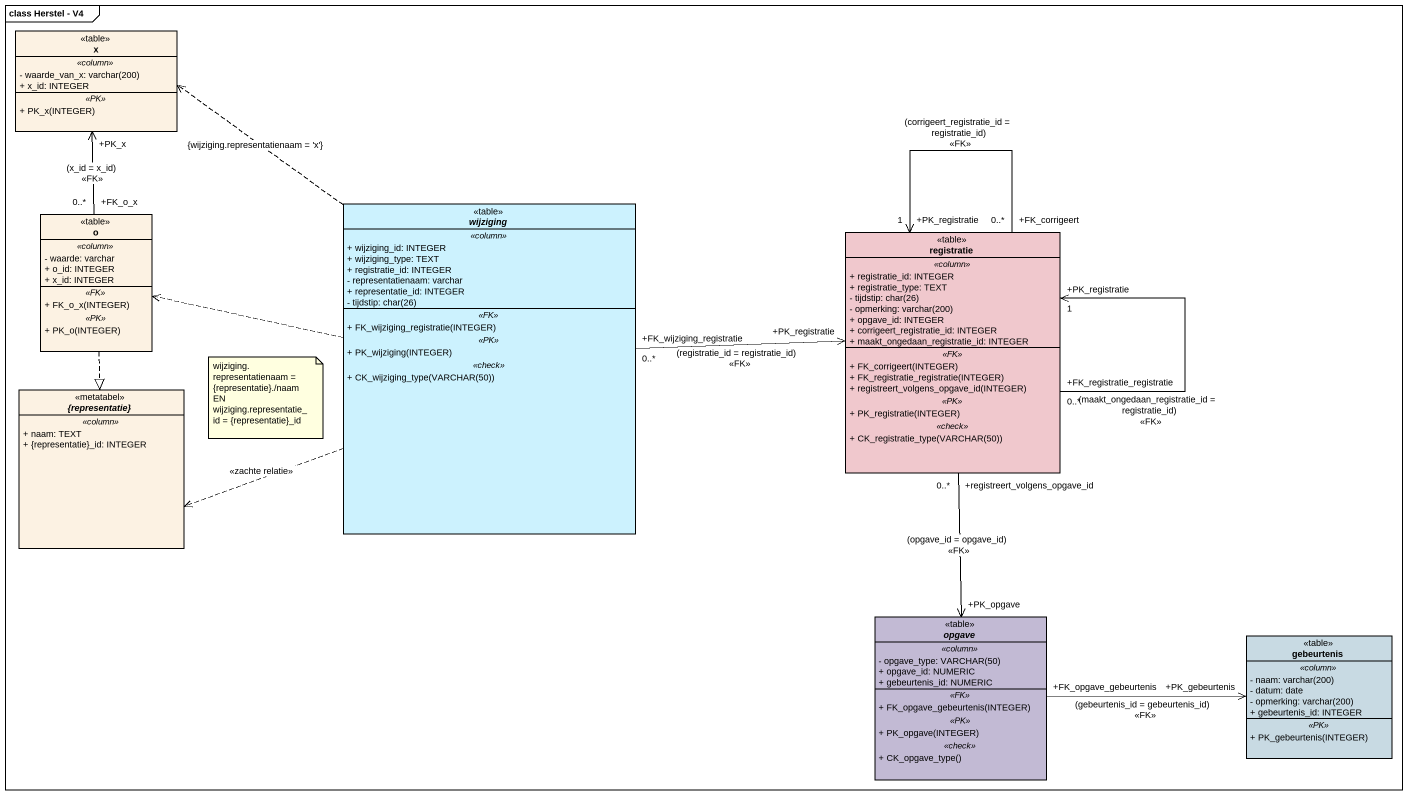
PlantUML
@startuml
mainframe class Herstel - V4
hide circle
hide empty members
skinparam classAttributeIconSize 0
class "x" as x_ <<table>> #FCF2E3 {
  .. <<column>> ..
  {field} - waarde_van_x: varchar(200)
  + x_id: INTEGER
  .. <<PK>> ..
  + PK_x(INTEGER)
}
abstract class wijziging <<table>> #CCF2FE {
  .. <<column>> ..
  + wijziging_id: INTEGER
  + wijziging_type: TEXT
  + registratie_id: INTEGER
  - representatienaam: varchar
  + representatie_id: INTEGER
  {field} - tijdstip: char(26)
  .. <<FK>> ..
  + FK_wijziging_registratie(INTEGER)
  .. <<PK>> ..
  + PK_wijziging(INTEGER)
  .. <<check>> ..
  + CK_wijziging_type(VARCHAR(50))
}
class "o" as o_ <<table>> #FCF2E3 {
  .. <<column>> ..
  - waarde: varchar
  + o_id: INTEGER
  + x_id: INTEGER
  .. <<FK>> ..
  + FK_o_x(INTEGER)
  .. <<PK>> ..
  + PK_o(INTEGER)
}
class registratie <<table>> #F0C8CD {
  .. <<column>> ..
  + registratie_id: INTEGER
  + registratie_type: TEXT
  {field} - tijdstip: char(26)
  {field} - opmerking: varchar(200)
  + opgave_id: INTEGER
  + corrigeert_registratie_id: INTEGER
  + maakt_ongedaan_registratie_id: INTEGER
  .. <<FK>> ..
  + FK_corrigeert(INTEGER)
  + FK_registratie_registratie(INTEGER)
  + registreert_volgens_opgave_id(INTEGER)
  .. <<PK>> ..
  + PK_registratie(INTEGER)
  .. <<check>> ..
  + CK_registratie_type(VARCHAR(50))
}
abstract class "{representatie}" as representatie <<metatabel>> #FCF2E3 {
  .. <<column>> ..
  + naam: TEXT
  + {representatie}_id: INTEGER
}
abstract class opgave <<table>> #C2BAD4 {
  .. <<column>> ..
  {field} - opgave_type: VARCHAR(50)
  + opgave_id: NUMERIC
  + gebeurtenis_id: NUMERIC
  .. <<FK>> ..
  + FK_opgave_gebeurtenis(INTEGER)
  .. <<PK>> ..
  + PK_opgave(INTEGER)
  .. <<check>> ..
  + CK_opgave_type()
}
class gebeurtenis <<table>> #C8DAE3 {
  .. <<column>> ..
  {field} - naam: varchar(200)
  - datum: date
  {field} - opmerking: varchar(200)
  + gebeurtenis_id: INTEGER
  .. <<PK>> ..
  + PK_gebeurtenis(INTEGER)
}
wijziging .up.> x_ : {wijziging.representatienaam = 'x'}
wijziging .left.> o_
wijziging "+FK_wijziging_registratie\n0..*" -right-> "+PK_registratie" registratie : (registratie_id = registratie_id)\n<<FK>>
wijziging .left.> representatie : <<zachte relatie>>
o_ "+FK_o_x\n0..*" -up-> "+PK_x" x_ : (x_id = x_id)\n<<FK>>
o_ ..|> representatie
registratie "+FK_corrigeert\n0..*" --> "+PK_registratie\n1" registratie : (corrigeert_registratie_id = registratie_id)\n<<FK>>
registratie "+FK_registratie_registratie\n0..*" --> "+PK_registratie\n1" registratie : (maakt_ongedaan_registratie_id = registratie_id)\n<<FK>>
registratie "+registreert_volgens_opgave_id\n0..*" --> "+PK_opgave" opgave : (opgave_id = opgave_id)\n<<FK>>
opgave "+FK_opgave_gebeurtenis" -right-> "+PK_gebeurtenis" gebeurtenis : (gebeurtenis_id = gebeurtenis_id)\n<<FK>>
note as N1
  wijziging. representatienaam = {representatie}./naam
  EN
  wijziging.representatie_id = {representatie}_id
end note
@enduml
